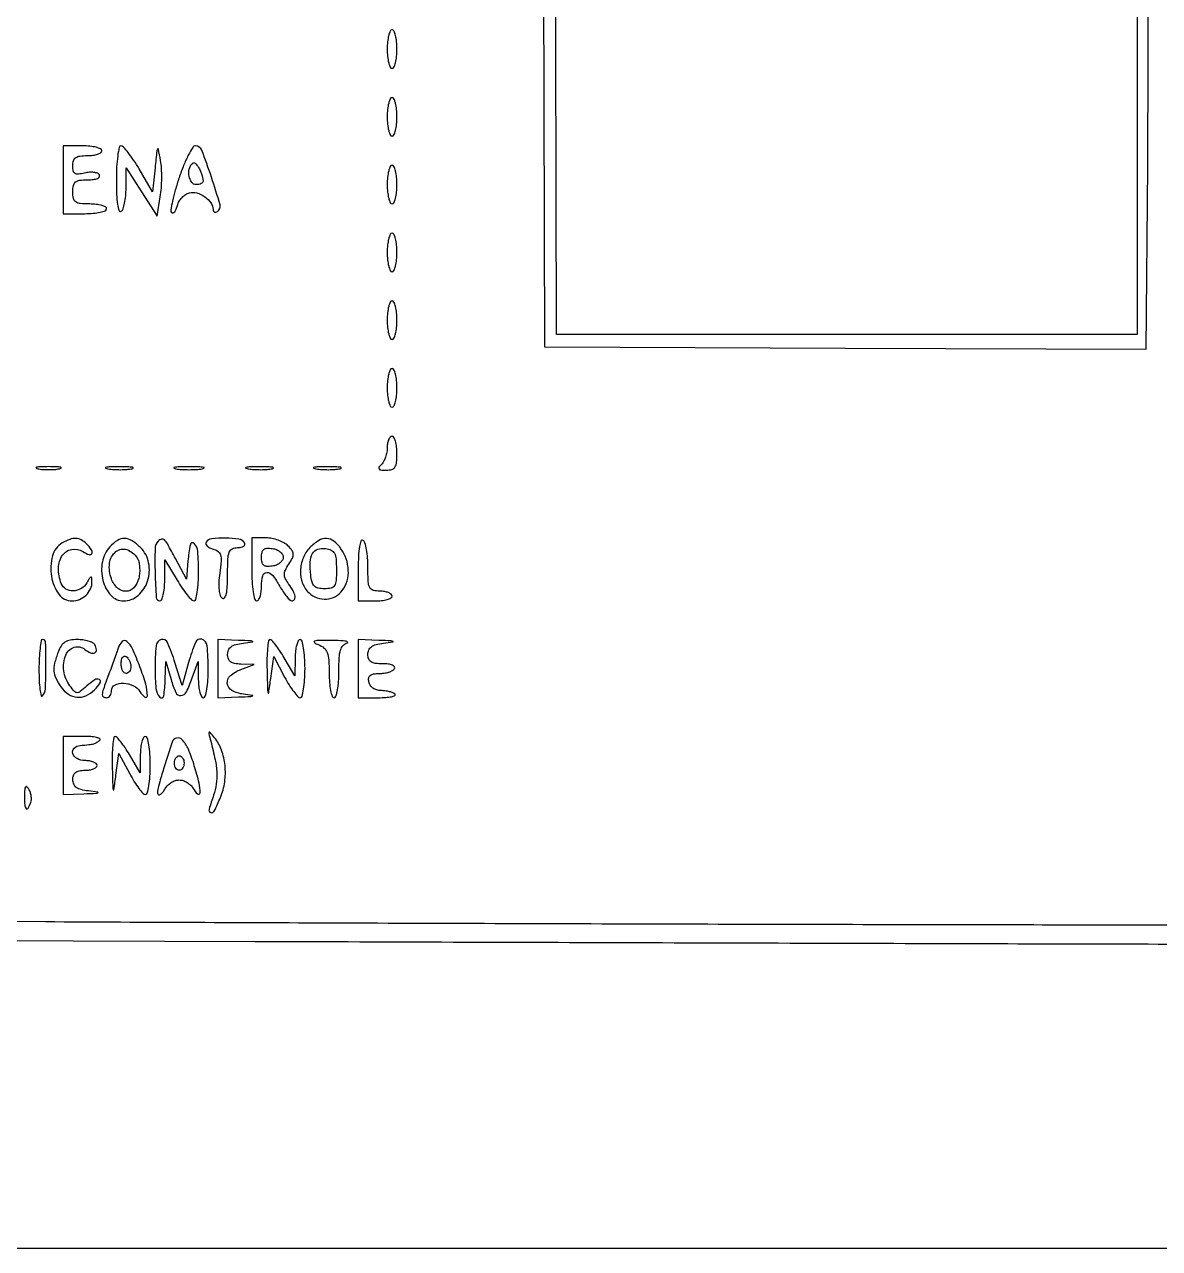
# Model space of a CAD drawing. Header units: millimetres. Extents: x 42961 to 43381, y 28224 to 28521.
# Drawn here: x 43045.69 to 43066.76, y 28315.64 to 28338.35 of the extents above; entities that cross this region are included whole.
import ezdxf

# ---------------------------------------------------------------- set-up
doc = ezdxf.new("R2010")
doc.units = ezdxf.units.MM

msp = doc.modelspace()

# ---------------------------------------------------------------- linework, layer by layer
at = {"color": 30}
msp.add_line((43079.319, 28315.637), (43009.154, 28315.637), dxfattribs=at)
for points in [[(43039.611, 28375.1), (43039.404, 28374.925, 0.084536), (43039.201, 28374.686, 0.134286), (43039.131, 28374.428, 0.129644), (43039.2, 28374.164, 0.07608), (43039.404, 28373.906, -0.033131), (43039.539, 28373.762, -0.069335), (43039.619, 28373.631, -0.069397), (43039.66, 28373.483, -0.033242), (43039.673, 28373.286), (43039.673, 28372.918), (43036.395, 28372.918), (43033.117, 28372.918), (43033.117, 28347.157), (43033.118, 28321.396), (43049.972, 28321.336, 0.000121), (43056.895, 28321.314, 0.000124), (43063.76, 28321.294, 0.00012), (43069.717, 28321.28, 0.000523)], [(43068.974, 28321.636, -0.000434), (43064.129, 28321.64, -0.000217), (43057.998, 28321.653, -0.000215), (43051.652, 28321.673, -0.000318), (43046.082, 28321.696), (43033.496, 28321.755), (43033.489, 28335.01, 0.000338), (43033.482, 28340.97, 0.000211)], [(43055.322, 28341.344), (43055.345, 28332.368), (43060.932, 28332.345), (43066.519, 28332.322), (43066.545, 28335.713, 0.001791), (43066.552, 28337.403, 0.000673), (43066.551, 28339.77, 0.000667)]]:
    msp.add_lwpolyline(points, format="xyb")
for points in [[(43066.347, 28341.394), (43066.347, 28332.593), (43060.959, 28332.593), (43055.57, 28332.593), (43055.558, 28338.004, 0.000041), (43055.552, 28340.324, 0.000033), (43055.546, 28342.822, 0.000033), (43055.54, 28345.131, 0.000084), (43055.535, 28346.806), (43055.525, 28350.196), (43060.936, 28350.196), (43066.347, 28350.196)], [(43052.426, 28337.892, 0.023598), (43052.433, 28337.754, 0.037669), (43052.453, 28337.638, 0.04382), (43052.482, 28337.555, 0.295869), (43052.516, 28337.532, 0.295869), (43052.551, 28337.555, 0.04382), (43052.58, 28337.638, 0.037669), (43052.6, 28337.754, 0.023598), (43052.606, 28337.892, 0.023598), (43052.6, 28338.029, 0.037669), (43052.58, 28338.145, 0.04382), (43052.551, 28338.228, 0.295869), (43052.516, 28338.251, 0.295869), (43052.482, 28338.228, 0.04382), (43052.453, 28338.145, 0.037669), (43052.433, 28338.029, 0.023598)], [(43052.426, 28336.634, 0.023598), (43052.433, 28336.497, 0.037669), (43052.453, 28336.381, 0.04382), (43052.482, 28336.298, 0.295869), (43052.516, 28336.275, 0.295869), (43052.551, 28336.298, 0.04382), (43052.58, 28336.381, 0.037669), (43052.6, 28336.497, 0.023598), (43052.606, 28336.634, 0.023598), (43052.6, 28336.772, 0.037669), (43052.58, 28336.888, 0.04382), (43052.551, 28336.971, 0.295869), (43052.516, 28336.994, 0.295869), (43052.482, 28336.971, 0.04382), (43052.453, 28336.888, 0.037669), (43052.433, 28336.772, 0.023598)], [(43046.409, 28335.467), (43046.409, 28334.838), (43046.813, 28334.838, 0.020945), (43046.968, 28334.845, 0.033738), (43047.099, 28334.865, 0.036969), (43047.193, 28334.893, 0.31052), (43047.217, 28334.928, 0.277684), (43047.197, 28334.963, 0.052312), (43047.125, 28334.991, 0.042582), (43047.024, 28335.011, 0.027026), (43046.903, 28335.018, -0.021436), (43046.727, 28335.025, -0.13443), (43046.643, 28335.056, -0.189121), (43046.601, 28335.12, -0.050766), (43046.589, 28335.242, -0.047998), (43046.6, 28335.362, -0.175205), (43046.639, 28335.426, -0.143454), (43046.715, 28335.458, -0.02882), (43046.863, 28335.467, 0.027851), (43046.97, 28335.473, 0.069877), (43047.046, 28335.492, 0.14757), (43047.082, 28335.522, 0.295119), (43047.082, 28335.557, 0.163891), (43047.046, 28335.588, 0.060101), (43046.979, 28335.604, 0.051461), (43046.896, 28335.607, 0.041915), (43046.808, 28335.592, -0.030987), (43046.692, 28335.571, -0.169685), (43046.631, 28335.584, -0.208717), (43046.598, 28335.63, -0.049391), (43046.589, 28335.727, -0.071734), (43046.602, 28335.821, -0.169534), (43046.643, 28335.878, -0.12335), (43046.721, 28335.908, -0.03043), (43046.858, 28335.916, 0.031626), (43046.961, 28335.922, 0.048861), (43047.048, 28335.942, 0.06271), (43047.109, 28335.971, 0.254951), (43047.128, 28336.006, 0.295869), (43047.105, 28336.04, 0.04382), (43047.022, 28336.069, 0.037669), (43046.906, 28336.089, 0.023598), (43046.768, 28336.096), (43046.409, 28336.096)], [(43047.397, 28335.462, 0.010235), (43047.402, 28335.196, 0.028279), (43047.421, 28335.009, 0.044402), (43047.449, 28334.897, 0.480853), (43047.487, 28334.883, 0.174641), (43047.522, 28334.927, 0.029215), (43047.551, 28335.033, 0.028982), (43047.571, 28335.167, 0.022098), (43047.578, 28335.315), (43047.58, 28335.691), (43047.866, 28335.242), (43048.152, 28334.793), (43048.213, 28335.152, 0.02457), (43048.233, 28335.313, 0.016243), (43048.24, 28335.499, 0.016361), (43048.236, 28335.68, 0.030278), (43048.218, 28335.826, 0.003437), (43048.179, 28336.035, 0.64764), (43048.163, 28336.038, 0.136893), (43048.148, 28336.001, 0.001193), (43048.116, 28335.691), (43048.071, 28335.242), (43047.82, 28335.669, 0.013981), (43047.718, 28335.832, 0.02024), (43047.617, 28335.97, 0.016472), (43047.529, 28336.075, 0.21226), (43047.483, 28336.096, 0.356743), (43047.449, 28336.068, 0.016314), (43047.422, 28335.909, 0.020978), (43047.403, 28335.705, 0.012743)], [(43048.563, 28335.506, 0.010977), (43048.492, 28335.276, 0.016642), (43048.441, 28335.073, 0.011395), (43048.409, 28334.905, 0.242227), (43048.424, 28334.859, 0.290821), (43048.45, 28334.853, 0.13632), (43048.48, 28334.874, 0.072237), (43048.508, 28334.922, 0.034507), (43048.532, 28334.991, -0.070574), (43048.563, 28335.067, -0.055167), (43048.617, 28335.138, -0.056259), (43048.684, 28335.195, -0.083233), (43048.754, 28335.226, -0.138655), (43048.89, 28335.223, -0.079909), (43049.039, 28335.151, -0.081608), (43049.154, 28335.037, -0.15902), (43049.193, 28334.916, 0.10519), (43049.2, 28334.886, 0.180191), (43049.217, 28334.868, 0.16425), (43049.244, 28334.865, 0.08542), (43049.275, 28334.878, 0.334801), (43049.322, 28335, 0.011874), (43049.164, 28335.513, 0.012071), (43048.982, 28336.017, 0.309325), (43048.868, 28336.096, 0.258546), (43048.815, 28336.066, 0.020246), (43048.733, 28335.922, 0.023546), (43048.646, 28335.732, 0.015597)], [(43049.007, 28335.444, -0.200026), (43048.999, 28335.419, -0.098173), (43048.972, 28335.397, -0.072611), (43048.93, 28335.382, -0.048333), (43048.879, 28335.377, -0.238157), (43048.796, 28335.419, -0.115325), (43048.748, 28335.53, -0.098844), (43048.751, 28335.666, -0.142865), (43048.809, 28335.771, -0.394564), (43048.859, 28335.773, -0.07678), (43048.923, 28335.696, -0.055887), (43048.98, 28335.575, -0.057483)], [(43052.426, 28335.377, 0.023598), (43052.433, 28335.239, 0.037669), (43052.453, 28335.123, 0.04382), (43052.482, 28335.04, 0.295869), (43052.516, 28335.018, 0.295869), (43052.551, 28335.04, 0.04382), (43052.58, 28335.123, 0.037669), (43052.6, 28335.239, 0.023598), (43052.606, 28335.377, 0.023598), (43052.6, 28335.515, 0.037669), (43052.58, 28335.631, 0.04382), (43052.551, 28335.714, 0.295869), (43052.516, 28335.736, 0.295869), (43052.482, 28335.714, 0.04382), (43052.453, 28335.631, 0.037669), (43052.433, 28335.515, 0.023598)], [(43052.426, 28334.12, 0.023598), (43052.433, 28333.982, 0.037669), (43052.453, 28333.866, 0.04382), (43052.482, 28333.783, 0.295869), (43052.516, 28333.76, 0.295869), (43052.551, 28333.783, 0.04382), (43052.58, 28333.866, 0.037669), (43052.6, 28333.982, 0.023598), (43052.606, 28334.12, 0.023598), (43052.6, 28334.257, 0.037669), (43052.58, 28334.373, 0.04382), (43052.551, 28334.456, 0.295869), (43052.516, 28334.479, 0.295869), (43052.482, 28334.456, 0.04382), (43052.453, 28334.373, 0.037669), (43052.433, 28334.257, 0.023598)], [(43052.426, 28332.862, 0.023598), (43052.433, 28332.725, 0.037669), (43052.453, 28332.609, 0.04382), (43052.482, 28332.526, 0.295869), (43052.516, 28332.503, 0.295869), (43052.551, 28332.526, 0.04382), (43052.58, 28332.609, 0.037669), (43052.6, 28332.725, 0.023598), (43052.606, 28332.862, 0.023598), (43052.6, 28333, 0.037669), (43052.58, 28333.116, 0.04382), (43052.551, 28333.199, 0.295869), (43052.516, 28333.222, 0.295869), (43052.482, 28333.199, 0.04382), (43052.453, 28333.116, 0.037669), (43052.433, 28333, 0.023598)], [(43052.426, 28331.605, 0.023598), (43052.433, 28331.467, 0.037669), (43052.453, 28331.351, 0.04382), (43052.482, 28331.268, 0.295869), (43052.516, 28331.246, 0.295869), (43052.551, 28331.268, 0.04382), (43052.58, 28331.351, 0.037669), (43052.6, 28331.467, 0.023598), (43052.606, 28331.605, 0.023598), (43052.6, 28331.743, 0.037669), (43052.58, 28331.859, 0.04382), (43052.551, 28331.942, 0.295869), (43052.516, 28331.964, 0.295869), (43052.482, 28331.942, 0.04382), (43052.453, 28331.859, 0.037669), (43052.433, 28331.743, 0.023598)], [(43052.426, 28330.5, -0.045545), (43052.419, 28330.413, -0.037078), (43052.395, 28330.323, -0.038434), (43052.36, 28330.242, -0.075503), (43052.319, 28330.186, 0.043912), (43052.273, 28330.132, 0.338229), (43052.275, 28330.101, 0.201593), (43052.31, 28330.082, 0.02009), (43052.409, 28330.078, 0.069723), (43052.511, 28330.093, 0.184862), (43052.57, 28330.136, 0.118928), (43052.599, 28330.223, 0.021923), (43052.606, 28330.392, 0.027026), (43052.6, 28330.513, 0.042582), (43052.58, 28330.614, 0.052312), (43052.551, 28330.686, 0.277684), (43052.516, 28330.707, 0.213207), (43052.482, 28330.691, 0.080277), (43052.453, 28330.646, 0.061077), (43052.433, 28330.579, 0.041555)], [(43045.938, 28330.105, 0.029693), (43046.03, 28330.092, 0.017887), (43046.14, 28330.089, 0.017887), (43046.25, 28330.092, 0.029693), (43046.342, 28330.105, 0.142433), (43046.37, 28330.119, 0.611425), (43046.366, 28330.132, 0.039503), (43046.284, 28330.141, 0.008087), (43046.14, 28330.144, 0.008087), (43045.995, 28330.141, 0.039503), (43045.914, 28330.132, 0.611425), (43045.91, 28330.119, 0.142433)], [(43047.241, 28330.104, 0.022548), (43047.351, 28330.092, 0.015659), (43047.475, 28330.088, 0.015827), (43047.595, 28330.093, 0.031163), (43047.69, 28330.105, 0.248898), (43047.707, 28330.119, 0.49082), (43047.7, 28330.132, 0.030832), (43047.603, 28330.14, 0.00738), (43047.442, 28330.142, 0.006817), (43047.281, 28330.14, 0.040183), (43047.198, 28330.13, 0.720633), (43047.196, 28330.118, 0.075924)], [(43048.497, 28330.104, 0.023547), (43048.61, 28330.092, 0.014044), (43048.744, 28330.088, 0.014044), (43048.879, 28330.092, 0.023547), (43048.991, 28330.104, 0.124239), (43049.024, 28330.117, 0.664672), (43049.021, 28330.13, 0.03126), (43048.921, 28330.139, 0.006336), (43048.744, 28330.141, 0.006336), (43048.567, 28330.139, 0.03126), (43048.468, 28330.13, 0.664672), (43048.465, 28330.117, 0.124239)], [(43049.846, 28330.104, 0.022548), (43049.955, 28330.092, 0.015659), (43050.08, 28330.088, 0.015827), (43050.2, 28330.093, 0.031163), (43050.295, 28330.105, 0.248898), (43050.312, 28330.119, 0.49082), (43050.305, 28330.132, 0.030832), (43050.208, 28330.14, 0.00738), (43050.046, 28330.142, 0.006817), (43049.886, 28330.14, 0.040183), (43049.802, 28330.13, 0.720633), (43049.801, 28330.118, 0.075924)], [(43051.103, 28330.104, 0.022548), (43051.213, 28330.092, 0.015659), (43051.337, 28330.088, 0.015827), (43051.457, 28330.093, 0.031163), (43051.552, 28330.105, 0.248898), (43051.569, 28330.119, 0.49082), (43051.562, 28330.132, 0.030832), (43051.465, 28330.14, 0.00738), (43051.304, 28330.142, 0.006817), (43051.143, 28330.14, 0.040183), (43051.06, 28330.13, 0.720633), (43051.058, 28330.118, 0.075924)], [(43046.394, 28328.728, 0.197877), (43046.21, 28328.487, 0.107006), (43046.192, 28328.109, 0.115225), (43046.33, 28327.777, 0.241194), (43046.573, 28327.653, 0.099509), (43046.712, 28327.681, 0.091353), (43046.835, 28327.761, 0.094085), (43046.918, 28327.877, 0.114002), (43046.945, 28328.008, 0.02108), (43046.941, 28328.079, 0.439142), (43046.926, 28328.091, 0.207524), (43046.902, 28328.075, 0.009158), (43046.851, 28327.99, -0.126242), (43046.743, 28327.881, -0.128048), (43046.597, 28327.838, -0.142699), (43046.46, 28327.873, -0.168845), (43046.374, 28327.975, -0.095375), (43046.323, 28328.262, -0.146493), (43046.398, 28328.501, -0.206219), (43046.568, 28328.609, -0.181916), (43046.776, 28328.568, 0.051478), (43046.892, 28328.511, 0.395186), (43046.943, 28328.532, 0.26776), (43046.935, 28328.602, 0.039226), (43046.84, 28328.713, 0.071261), (43046.743, 28328.786, 0.11752), (43046.644, 28328.813, 0.099518), (43046.533, 28328.794, 0.041109)], [(43047.276, 28328.657, 0.138885), (43047.137, 28328.375, 0.108198), (43047.148, 28328.031, 0.123793), (43047.295, 28327.757, 0.210679), (43047.53, 28327.653, 0.18079), (43047.801, 28327.755, 0.137236), (43047.978, 28328.022, 0.127256), (43047.997, 28328.359, 0.148304), (43047.846, 28328.641, 0.052883), (43047.688, 28328.769, 0.137629), (43047.549, 28328.812, 0.149868), (43047.416, 28328.775, 0.066893)], [(43048.175, 28328.761, 0.193173), (43048.116, 28328.622, 0.012283), (43048.117, 28328.171, 0.009829), (43048.138, 28327.716, 0.394915), (43048.205, 28327.653, 0.303081), (43048.24, 28327.677, 0.04014), (43048.269, 28327.765, 0.03557), (43048.289, 28327.889, 0.022191), (43048.296, 28328.035), (43048.297, 28328.417), (43048.526, 28328.035, 0.015225), (43048.619, 28327.889, 0.021695), (43048.712, 28327.765, 0.01856), (43048.794, 28327.672, 0.205045), (43048.839, 28327.653, 0.345417), (43048.872, 28327.679, 0.02113), (43048.899, 28327.812, 0.024216), (43048.918, 28327.986, 0.014776), (43048.924, 28328.192, 0.019362), (43048.909, 28328.569, 0.175356), (43048.842, 28328.717, 0.600894), (43048.771, 28328.697, 0.030736), (43048.727, 28328.394), (43048.699, 28328.057), (43048.495, 28328.439, 0.004087), (43048.35, 28328.707, 0.069004), (43048.289, 28328.787, 0.282172), (43048.238, 28328.799, 0.118945)], [(43049.065, 28328.741, 0.216585), (43049.061, 28328.707, 0.124745), (43049.082, 28328.671, 0.082527), (43049.129, 28328.639, 0.047449), (43049.194, 28328.615, -0.089747), (43049.285, 28328.572, -0.173834), (43049.331, 28328.507, -0.088226), (43049.342, 28328.394, -0.01319), (43049.317, 28328.168, 0.019404), (43049.3, 28327.993, 0.039141), (43049.303, 28327.855, 0.051349), (43049.323, 28327.756, 0.180455), (43049.362, 28327.705, 0.376229), (43049.406, 28327.712, 0.115324), (43049.439, 28327.778, 0.044879), (43049.457, 28327.916, 0.01158), (43049.463, 28328.142, -0.009435), (43049.468, 28328.431, -0.079413), (43049.493, 28328.558, -0.19537), (43049.549, 28328.619, -0.111537), (43049.648, 28328.641, 0.047867), (43049.715, 28328.648, 0.104212), (43049.762, 28328.668, 0.181468), (43049.782, 28328.697, 0.202618), (43049.777, 28328.731, 0.221556), (43049.674, 28328.798, 0.032699), (43049.42, 28328.819, 0.03252), (43049.166, 28328.806, 0.229276)], [(43049.912, 28328.237, 0.013867), (43049.918, 28328.009, 0.024301), (43049.938, 28327.822, 0.022017), (43049.966, 28327.681, 0.345347), (43050.002, 28327.653, 0.254951), (43050.036, 28327.672, 0.06271), (43050.065, 28327.732, 0.048861), (43050.085, 28327.819, 0.031626), (43050.091, 28327.923, -0.056221), (43050.114, 28328.121, -0.349378), (43050.188, 28328.181, -0.232793), (43050.296, 28328.128, -0.035077), (43050.432, 28327.923, 0.01755), (43050.496, 28327.82, 0.024503), (43050.56, 28327.733, 0.02252), (43050.618, 28327.668, 0.199272), (43050.653, 28327.654, 0.252955), (43050.702, 28327.68, 0.194382), (43050.714, 28327.741, 0.0838), (43050.678, 28327.84, 0.029308), (43050.595, 28327.969, -0.039058), (43050.534, 28328.068, -0.12193), (43050.516, 28328.144, -0.112362), (43050.535, 28328.223, -0.030601), (43050.599, 28328.335, 0.027529), (43050.665, 28328.449, 0.130319), (43050.681, 28328.522, 0.146992), (43050.657, 28328.589, 0.03832), (43050.583, 28328.676, 0.072451), (43050.508, 28328.731, 0.038739), (43050.403, 28328.778, 0.03758), (43050.286, 28328.81, 0.047779), (43050.175, 28328.821), (43049.912, 28328.821)], [(43050.989, 28328.641, 0.103409), (43050.864, 28328.449, 0.088959), (43050.816, 28328.211, 0.092066), (43050.855, 28327.979, 0.122185), (43050.974, 28327.802, 0.201493), (43051.301, 28327.687, 0.224585), (43051.591, 28327.847, 0.170204), (43051.704, 28328.224, 0.141948), (43051.568, 28328.621, 0.071653), (43051.437, 28328.761, 0.161159), (43051.301, 28328.811, 0.148358), (43051.155, 28328.772, 0.05776)], [(43051.888, 28328.242), (43051.888, 28327.653), (43052.202, 28327.653, 0.027026), (43052.322, 28327.66, 0.042582), (43052.424, 28327.68, 0.052312), (43052.495, 28327.708, 0.277684), (43052.516, 28327.743, 0.226478), (43052.5, 28327.777, 0.074992), (43052.45, 28327.806, 0.057076), (43052.378, 28327.826, 0.038131), (43052.292, 28327.833, -0.062618), (43052.164, 28327.849, -0.216343), (43052.101, 28327.9, -0.106945), (43052.073, 28328.007, -0.010564), (43052.067, 28328.277, 0.018832), (43052.061, 28328.451, 0.025672), (43052.041, 28328.606, 0.024383), (43052.012, 28328.729, 0.187586), (43051.977, 28328.776, 0.469367), (43051.939, 28328.763, 0.050604), (43051.911, 28328.661, 0.030582), (43051.893, 28328.488, 0.011118)], [(43047.782, 28328.453, -0.081642), (43047.813, 28328.381, -0.039195), (43047.828, 28328.282, -0.037502), (43047.829, 28328.173, -0.043868), (43047.813, 28328.071, -0.121664), (43047.72, 28327.897, -0.209178), (43047.574, 28327.831, -0.197802), (43047.419, 28327.892, -0.110989), (43047.305, 28328.063, -0.122944), (43047.271, 28328.352, -0.19235), (43047.39, 28328.568, -0.259851), (43047.592, 28328.604, -0.170788)], [(43050.496, 28328.462, -0.139711), (43050.48, 28328.408, -0.08408), (43050.436, 28328.358, -0.072525), (43050.371, 28328.319, -0.062417), (43050.293, 28328.298, -0.046777), (43050.194, 28328.293, -0.159873), (43050.134, 28328.316, -0.16992), (43050.102, 28328.369, -0.054436), (43050.091, 28328.462, -0.054436), (43050.102, 28328.554, -0.16992), (43050.134, 28328.607, -0.159873), (43050.194, 28328.63, -0.046777), (43050.293, 28328.625, -0.062417), (43050.371, 28328.604, -0.072525), (43050.436, 28328.565, -0.08408), (43050.48, 28328.515, -0.139711)], [(43051.483, 28328.237, -0.016149), (43051.477, 28328.029, -0.124134), (43051.447, 28327.936, -0.201266), (43051.384, 28327.891, -0.05449), (43051.259, 28327.878, -0.052962), (43051.144, 28327.89, -0.144875), (43051.073, 28327.929, -0.129501), (43051.03, 28328.003, -0.038644), (43051.005, 28328.132, -0.038168), (43050.996, 28328.374, -0.11846), (43051.04, 28328.53, -0.183194), (43051.136, 28328.611, -0.119789), (43051.281, 28328.625, -0.0745), (43051.387, 28328.594, -0.164283), (43051.447, 28328.536, -0.101485), (43051.476, 28328.433, -0.019107)], [(43048.116, 28326.396, 0.022696), (43048.132, 28326.026, 0.168156), (43048.204, 28325.867, 0.618887), (43048.276, 28325.889, 0.033509), (43048.306, 28326.194), (43048.318, 28326.531), (43048.413, 28326.192, 0.040274), (43048.5, 28325.955, 0.313759), (43048.597, 28325.898, 0.262662), (43048.698, 28325.967, 0.03223), (43048.806, 28326.223), (43048.914, 28326.531), (43048.919, 28326.194, 0.025181), (43048.927, 28326.065, 0.039733), (43048.949, 28325.956, 0.047226), (43048.979, 28325.879, 0.284156), (43049.014, 28325.857, 0.339565), (43049.049, 28325.884, 0.024068), (43049.077, 28326.014, 0.025878), (43049.097, 28326.188, 0.015416), (43049.103, 28326.396, 0.024059), (43049.083, 28326.822, 0.302941), (43048.986, 28326.94, 0.388365), (43048.866, 28326.883, 0.028501), (43048.738, 28326.508), (43048.618, 28326.082), (43048.486, 28326.508, 0.02705), (43048.348, 28326.88, 0.380905), (43048.229, 28326.935, 0.305062), (43048.135, 28326.82, 0.023038)], [(43045.96, 28326.381, 0.010988), (43045.965, 28326.173, 0.021891), (43045.979, 28326.009, 0.026556), (43046, 28325.899, 0.585412), (43046.025, 28325.892, 0.186986), (43046.08, 28326.018, 0.010861), (43046.091, 28326.446, 0.008414), (43046.084, 28326.879, 0.404919), (43046.027, 28326.935, 0.364163), (43046.001, 28326.912, 0.013387), (43045.98, 28326.772, 0.018845), (43045.965, 28326.593, 0.011417)], [(43046.317, 28326.704, 0.026609), (43046.25, 28326.496, 0.08454), (43046.237, 28326.35, 0.09448), (43046.274, 28326.218, 0.03846), (43046.369, 28326.057, 0.090788), (43046.506, 28325.922, 0.128357), (43046.666, 28325.865, 0.128325), (43046.833, 28325.894, 0.090718), (43046.991, 28326.002, 0.045869), (43047.099, 28326.132, 0.451583), (43047.083, 28326.193, 0.27156), (43046.997, 28326.189, 0.037785), (43046.851, 28326.075, -0.013971), (43046.728, 28325.969, -0.173822), (43046.67, 28325.95, -0.213523), (43046.62, 28325.973, -0.022315), (43046.536, 28326.077, -0.123395), (43046.422, 28326.358, -0.13396), (43046.459, 28326.649, -0.223211), (43046.617, 28326.793, -0.253395), (43046.815, 28326.753, 0.072106), (43046.918, 28326.691, 0.214819), (43046.998, 28326.692, 0.321432), (43047.028, 28326.748, 0.11013), (43046.997, 28326.839, 0.141776), (43046.956, 28326.876, 0.041956), (43046.877, 28326.907, 0.038408), (43046.777, 28326.928, 0.033161), (43046.671, 28326.935, 0.044403), (43046.537, 28326.923, 0.100208), (43046.443, 28326.886, 0.105426), (43046.373, 28326.816, 0.052631)], [(43047.43, 28326.778, -0.005757), (43047.403, 28326.695, -0.00163), (43047.357, 28326.567, -0.001642), (43047.305, 28326.423, -0.001735), (43047.254, 28326.282, 0.004143), (43047.156, 28326.014, 0.063751), (43047.136, 28325.918, 0.278313), (43047.157, 28325.875, 0.143436), (43047.217, 28325.857, 0.148195), (43047.252, 28325.867, 0.098894), (43047.281, 28325.897, 0.082425), (43047.301, 28325.94, 0.064853), (43047.307, 28325.992, -0.287501), (43047.37, 28326.092, -0.12365), (43047.53, 28326.125, -0.098464), (43047.716, 28326.08, -0.158019), (43047.835, 28325.97, 0.109536), (43047.925, 28325.869, 0.610881), (43047.974, 28325.894, 0.071675), (43047.943, 28326.108, 0.020184), (43047.836, 28326.428, 0.015425), (43047.696, 28326.761, 0.108281), (43047.591, 28326.901, 0.390378), (43047.505, 28326.898, 0.120889)], [(43049.283, 28326.396), (43049.283, 28325.857), (43049.665, 28325.871, 0.001178), (43049.897, 28325.881, 0.118219), (43049.929, 28325.89, 0.719386), (43049.927, 28325.9, 0.002653), (43049.755, 28325.922, -0.09483), (43049.543, 28325.991, -0.247815), (43049.457, 28326.12, -0.242259), (43049.515, 28326.266, -0.092097), (43049.71, 28326.381), (43049.957, 28326.472), (43049.71, 28326.479, -0.03833), (43049.592, 28326.491, -0.113116), (43049.518, 28326.523, -0.149341), (43049.477, 28326.578, -0.086545), (43049.463, 28326.66, -0.100783), (43049.48, 28326.743, -0.1371), (43049.527, 28326.803, -0.094495), (43049.615, 28326.844, -0.030931), (43049.755, 28326.87, 0.002653), (43049.927, 28326.892, 0.719386), (43049.929, 28326.902, 0.118219), (43049.897, 28326.911, 0.001178), (43049.665, 28326.92), (43049.283, 28326.935)], [(43050.195, 28326.373, 0.000645), (43050.204, 28325.989, 0.096886), (43050.214, 28325.946, 0.754551), (43050.226, 28325.948, 0.001715), (43050.264, 28326.216), (43050.319, 28326.62), (43050.521, 28326.239, 0.016787), (43050.605, 28326.093, 0.023919), (43050.69, 28325.969, 0.021464), (43050.767, 28325.877, 0.211731), (43050.812, 28325.857, 0.342186), (43050.846, 28325.884, 0.022543), (43050.874, 28326.015, 0.02512), (43050.893, 28326.189, 0.015349), (43050.9, 28326.396, 0.015416), (43050.893, 28326.604, 0.025878), (43050.873, 28326.778, 0.024068), (43050.845, 28326.908, 0.339565), (43050.81, 28326.935, 0.284825), (43050.775, 28326.913, 0.04736), (43050.745, 28326.836, 0.039788), (43050.724, 28326.727, 0.025185), (43050.716, 28326.598), (43050.712, 28326.261), (43050.514, 28326.597, 0.01377), (43050.433, 28326.726, 0.019899), (43050.354, 28326.835, 0.016086), (43050.284, 28326.918, 0.209461), (43050.249, 28326.934, 0.374988), (43050.222, 28326.912, 0.013247), (43050.205, 28326.77, 0.018709), (43050.194, 28326.589, 0.011257)], [(43051.147, 28326.842, -0.079559), (43051.252, 28326.779, -0.127882), (43051.312, 28326.694, -0.075748), (43051.341, 28326.558, -0.014966), (43051.349, 28326.309, 0.018709), (43051.355, 28326.136, 0.030344), (43051.375, 28325.99, 0.031132), (43051.404, 28325.882, 0.323127), (43051.439, 28325.857, 0.330911), (43051.474, 28325.883, 0.02758), (43051.502, 28326, 0.028229), (43051.522, 28326.158, 0.017338), (43051.528, 28326.344, -0.013064), (43051.535, 28326.597, -0.059277), (43051.56, 28326.742, -0.11525), (43051.608, 28326.827, -0.142739), (43051.686, 28326.873, 0.54726), (43051.691, 28326.888, 0.183881), (43051.665, 28326.903, 0.027659), (43051.557, 28326.914, 0.008626), (43051.394, 28326.919, 0.005149), (43051.16, 28326.919, 0.0727), (43051.078, 28326.906, 0.625684), (43051.074, 28326.881, 0.055727)], [(43051.888, 28326.396), (43051.888, 28325.857), (43052.262, 28325.857, 0.016274), (43052.401, 28325.862, 0.035223), (43052.507, 28325.876, 0.064748), (43052.567, 28325.897, 0.511632), (43052.571, 28325.922, 0.101472), (43052.533, 28325.947, 0.03194), (43052.468, 28325.968, 0.030422), (43052.391, 28325.983, 0.029444), (43052.311, 28325.989, -0.070525), (43052.231, 28326.001, -0.080061), (43052.162, 28326.035, -0.086852), (43052.111, 28326.087, -0.104559), (43052.085, 28326.149, -0.086837), (43052.083, 28326.223, -0.186858), (43052.111, 28326.271, -0.133307), (43052.173, 28326.298, -0.036982), (43052.28, 28326.306, 0.036571), (43052.37, 28326.313, 0.040724), (43052.456, 28326.332, 0.044687), (43052.524, 28326.361, 0.133171), (43052.561, 28326.396, 0.297719), (43052.56, 28326.431, 0.145541), (43052.524, 28326.46, 0.069343), (43052.448, 28326.48, 0.027979), (43052.342, 28326.486, -0.029717), (43052.205, 28326.494, -0.111854), (43052.125, 28326.522, -0.164998), (43052.082, 28326.576, -0.088304), (43052.067, 28326.66, -0.100783), (43052.084, 28326.743, -0.1371), (43052.132, 28326.803, -0.094495), (43052.219, 28326.844, -0.030931), (43052.359, 28326.87, 0.002653), (43052.531, 28326.892, 0.719386), (43052.533, 28326.902, 0.118219), (43052.502, 28326.911, 0.001178), (43052.269, 28326.92), (43051.888, 28326.935)], [(43047.666, 28326.435, -0.067639), (43047.66, 28326.386, -0.08433), (43047.64, 28326.344, -0.09965), (43047.611, 28326.316, -0.142666), (43047.577, 28326.306, -0.195654), (43047.542, 28326.32, -0.086673), (43047.513, 28326.36, -0.066561), (43047.493, 28326.42, -0.0466), (43047.487, 28326.491, -0.047867), (43047.493, 28326.558, -0.104212), (43047.513, 28326.605, -0.181468), (43047.543, 28326.626, -0.202618), (43047.577, 28326.62, -0.08825), (43047.611, 28326.59, -0.053305), (43047.64, 28326.543, -0.051278), (43047.66, 28326.489, -0.061875)], [(43046.409, 28324.6), (43046.409, 28324.061), (43046.791, 28324.075, 0.001178), (43047.024, 28324.084, 0.118219), (43047.055, 28324.093, 0.719386), (43047.053, 28324.103, 0.002653), (43046.881, 28324.126, -0.030931), (43046.741, 28324.152, -0.094495), (43046.654, 28324.193, -0.1371), (43046.606, 28324.252, -0.100783), (43046.589, 28324.336, -0.081469), (43046.602, 28324.416, -0.147696), (43046.64, 28324.47, -0.120378), (43046.708, 28324.5, -0.045002), (43046.813, 28324.51, 0.038131), (43046.899, 28324.516, 0.057076), (43046.972, 28324.536, 0.074992), (43047.021, 28324.565, 0.226478), (43047.038, 28324.6, 0.226478), (43047.021, 28324.634, 0.074992), (43046.972, 28324.663, 0.057076), (43046.899, 28324.683, 0.038131), (43046.813, 28324.689, -0.123683), (43046.669, 28324.726, -0.194618), (43046.589, 28324.822, -0.283786), (43046.613, 28324.92, -0.174565), (43046.723, 28324.97, 0.007287), (43046.888, 28324.986, 0.039158), (43046.977, 28325.003, 0.068977), (43047.037, 28325.029, 0.060344), (43047.09, 28325.071, 0.500745), (43047.086, 28325.097, 0.070902), (43047.028, 28325.119, 0.037084), (43046.922, 28325.134, 0.016955), (43046.783, 28325.139), (43046.409, 28325.139)], [(43047.321, 28324.577, 0.000645), (43047.33, 28324.193, 0.096886), (43047.34, 28324.15, 0.754551), (43047.352, 28324.152, 0.001715), (43047.39, 28324.42), (43047.445, 28324.824), (43047.647, 28324.442, 0.016787), (43047.731, 28324.296, 0.023919), (43047.816, 28324.173, 0.021464), (43047.893, 28324.081, 0.211731), (43047.938, 28324.061, 0.342186), (43047.972, 28324.088, 0.022543), (43048, 28324.219, 0.02512), (43048.019, 28324.393, 0.015349), (43048.026, 28324.6, 0.015416), (43048.019, 28324.808, 0.025878), (43048, 28324.981, 0.024068), (43047.971, 28325.111, 0.339565), (43047.936, 28325.139, 0.284825), (43047.901, 28325.117, 0.04736), (43047.871, 28325.04, 0.039788), (43047.85, 28324.931, 0.025185), (43047.842, 28324.802), (43047.838, 28324.465), (43047.64, 28324.801, 0.01377), (43047.559, 28324.93, 0.019899), (43047.48, 28325.038, 0.016086), (43047.41, 28325.121, 0.209461), (43047.375, 28325.138, 0.374988), (43047.348, 28325.115, 0.013247), (43047.331, 28324.973, 0.018709), (43047.32, 28324.792, 0.011257)], [(43049.15, 28325.049, -0.014112), (43049.231, 28324.707, -0.038026), (43049.263, 28324.46, -0.050176), (43049.253, 28324.254, -0.046887), (43049.203, 28324.049, 0.014791), (43049.119, 28323.785, 0.40138), (43049.15, 28323.725, 0.375561), (43049.215, 28323.753, 0.014564), (43049.33, 28324.007, 0.064147), (43049.409, 28324.293, 0.05923), (43049.415, 28324.598, 0.061759), (43049.351, 28324.884, 0.085525), (43049.222, 28325.111, 0.004862), (43049.137, 28325.213, 0.416999), (43049.119, 28325.215, 0.283146), (43049.113, 28325.193, 0.003513)], [(43048.435, 28325.034, 0.002855), (43048.285, 28324.574, 0.012359), (43048.204, 28324.298, 0.012784), (43048.16, 28324.115, 0.250901), (43048.176, 28324.062, 0.299901), (43048.199, 28324.057, 0.085531), (43048.232, 28324.076, 0.056219), (43048.27, 28324.117, 0.031564), (43048.306, 28324.174, -0.07353), (43048.352, 28324.234, -0.055652), (43048.418, 28324.284, -0.056229), (43048.493, 28324.319, -0.080157), (43048.565, 28324.33, -0.080157), (43048.636, 28324.319, -0.056229), (43048.711, 28324.284, -0.055652), (43048.777, 28324.234, -0.07353), (43048.823, 28324.174, 0.088562), (43048.906, 28324.072, 0.62148), (43048.951, 28324.091, 0.073747), (43048.934, 28324.271, 0.013688), (43048.845, 28324.593, 0.027153), (43048.734, 28324.899, 0.086522), (43048.615, 28325.081, 0.280206), (43048.515, 28325.109, 0.249508)], [(43048.654, 28324.645, -0.064853), (43048.648, 28324.593, -0.082425), (43048.628, 28324.549, -0.098894), (43048.599, 28324.52, -0.148195), (43048.565, 28324.51, -0.148195), (43048.53, 28324.52, -0.098894), (43048.501, 28324.549, -0.082425), (43048.481, 28324.593, -0.064853), (43048.475, 28324.645, -0.064853), (43048.481, 28324.696, -0.082425), (43048.501, 28324.74, -0.098894), (43048.53, 28324.769, -0.148195), (43048.565, 28324.779, -0.148195), (43048.599, 28324.769, -0.098894), (43048.628, 28324.74, -0.082425), (43048.648, 28324.696, -0.064853)], [(43045.692, 28324.038, 0.014704), (43045.696, 28323.865, 0.173231), (43045.722, 28323.803, 0.508946), (43045.758, 28323.807, 0.038196), (43045.807, 28323.912, 0.078095), (43045.819, 28323.967, 0.047824), (43045.817, 28324.034, 0.046657), (43045.801, 28324.101, 0.06042), (43045.773, 28324.159, 0.066116), (43045.736, 28324.203, 0.458049), (43045.711, 28324.2, 0.134771), (43045.696, 28324.155, 0.013404)]]:
    msp.add_lwpolyline(points, format="xyb", close=True)

doc.saveas('drawing.dxf')
